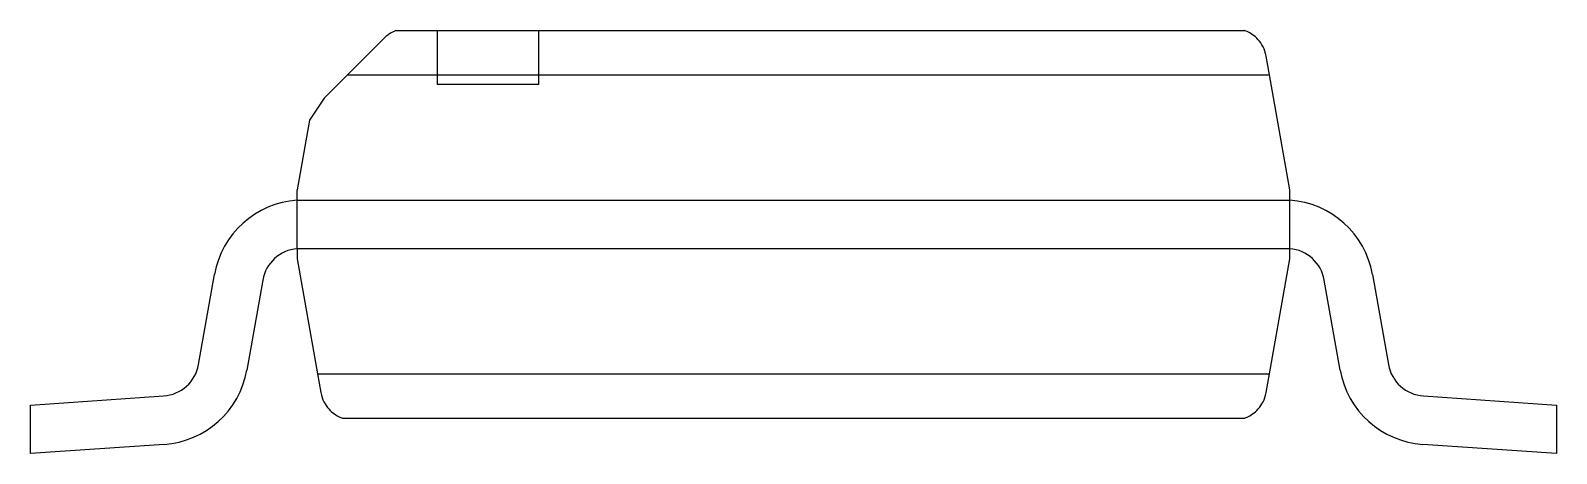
# Model space of a CAD drawing. Header units: millimetres. Extents: x -3 to 3, y 0 to 1.66.
import ezdxf

# ---------------------------------------------------------------- set-up
doc = ezdxf.new("R2010")
doc.units = ezdxf.units.MM
doc.layers.add('MAIN-1', color=7, linetype='Continuous')
doc.layers.add('MAIN-2', color=7, linetype='Continuous')

msp = doc.modelspace()

# ---------------------------------------------------------------- linework, layer by layer
at = {"layer": 'MAIN-1'}
for p, q in [((-1.6074, 1.6321), (-1.7514, 1.4881)), ((-1.6041, 1.6352), (-1.6074, 1.6321)), ((-1.6008, 1.6382), (-1.6041, 1.6352)), ((-1.5974, 1.641), (-1.6008, 1.6382)), ((-1.5941, 1.6436), (-1.5974, 1.641)), ((-1.5907, 1.6461), (-1.5941, 1.6436)), ((-1.5874, 1.6484), (-1.5907, 1.6461)), ((-1.5841, 1.6504), (-1.5874, 1.6484)), ((-1.5809, 1.6524), (-1.5841, 1.6504)), ((-1.5779, 1.6541), (-1.5809, 1.6524)), ((-1.5749, 1.6557), (-1.5779, 1.6541)), ((-1.572, 1.6571), (-1.5749, 1.6557)), ((-1.5693, 1.6583), (-1.572, 1.6571)), ((-1.5668, 1.6594), (-1.5693, 1.6583)), ((-1.5647, 1.6603), (-1.5668, 1.6594)), ((-1.5629, 1.661), (-1.5647, 1.6603)), ((-1.5615, 1.6616), (-1.5629, 1.661)), ((-1.5606, 1.6619), (-1.5615, 1.6616)), ((-1.5603, 1.662), (-1.5606, 1.6619)), ((-1.5603, 1.662), (1.7717, 1.662)), ((1.7725, 1.6617), (1.7717, 1.662)), ((1.7748, 1.6608), (1.7725, 1.6617)), ((1.7783, 1.6594), (1.7748, 1.6608)), ((1.7825, 1.6576), (1.7783, 1.6594)), ((1.7873, 1.6553), (1.7825, 1.6576)), ((1.7924, 1.6525), (1.7873, 1.6553)), ((1.7978, 1.6493), (1.7924, 1.6525)), ((1.8033, 1.6456), (1.7978, 1.6493)), ((1.809, 1.6414), (1.8033, 1.6456)), ((1.8146, 1.6367), (1.809, 1.6414)), ((1.8201, 1.6315), (1.8146, 1.6367)), ((1.8255, 1.6258), (1.8201, 1.6315)), ((1.8307, 1.6196), (1.8255, 1.6258)), ((1.8357, 1.6129), (1.8307, 1.6196)), ((1.8403, 1.6057), (1.8357, 1.6129)), ((1.8446, 1.5979), (1.8403, 1.6057)), ((1.8484, 1.5897), (1.8446, 1.5979)), ((1.8518, 1.5809), (1.8484, 1.5897)), ((1.8546, 1.5714), (1.8518, 1.5809)), ((1.8569, 1.5611), (1.8546, 1.5714)), ((1.8698, 1.4881), (1.8569, 1.5611)), ((-1.7514, 1.4881), (-1.8441, 1.3954)), ((-1.7514, 1.4881), (1.8698, 1.4881)), ((1.9494, 1.0361), (1.8698, 1.4881)), ((-1.8441, 1.3954), (-1.9011, 1.3101)), ((-1.9011, 1.3101), (-1.9494, 1.0361)), ((-1.9494, 0.9953), (-1.9494, 1.0361)), ((1.9494, 0.9953), (1.9494, 1.0361)), ((-1.9494, 0.9953), (1.9494, 0.9953)), ((-1.9494, 0.8047), (-1.9494, 0.9953)), ((1.9494, 0.8047), (1.9494, 0.9953)), ((-1.9494, 0.8047), (1.9494, 0.8047)), ((-1.9494, 0.8047), (-1.9494, 0.7639)), ((1.9494, 0.7639), (1.9494, 0.8047)), ((-1.9494, 0.7639), (-1.8698, 0.3119)), ((1.8698, 0.3119), (1.9494, 0.7639)), ((-2.337, 0.3489), (-2.2747, 0.7027)), ((-2.0851, 0.6808), (-2.1475, 0.3267)), ((2.1475, 0.3267), (2.0851, 0.6808)), ((2.2747, 0.7027), (2.337, 0.3489)), ((-1.8698, 0.3119), (1.8698, 0.3119)), ((-1.8698, 0.3119), (-1.8569, 0.2389)), ((1.8569, 0.2389), (1.8698, 0.3119)), ((-2.9972, 0.1895), (-2.4745, 0.2253)), ((-2.9972, -0.001), (-2.9972, 0.1895)), ((-1.8569, 0.2389), (-1.8546, 0.2286)), ((-1.8546, 0.2286), (-1.8518, 0.2191)), ((-1.8518, 0.2191), (-1.8484, 0.2103)), ((-1.8484, 0.2103), (-1.8446, 0.2021)), ((-1.8446, 0.2021), (-1.8403, 0.1943)), ((-1.8403, 0.1943), (-1.8357, 0.1871)), ((-1.8357, 0.1871), (-1.8307, 0.1804)), ((-1.8307, 0.1804), (-1.8255, 0.1742)), ((1.8255, 0.1742), (1.8307, 0.1804)), ((1.8307, 0.1804), (1.8357, 0.1871)), ((1.8357, 0.1871), (1.8403, 0.1943)), ((1.8403, 0.1943), (1.8446, 0.2021)), ((1.8446, 0.2021), (1.8484, 0.2103)), ((1.8484, 0.2103), (1.8518, 0.2191)), ((1.8518, 0.2191), (1.8546, 0.2286)), ((1.8546, 0.2286), (1.8569, 0.2389)), ((2.4745, 0.2253), (2.9972, 0.1895)), ((2.9972, 0.1895), (2.9972, -0.001)), ((-1.8255, 0.1742), (-1.8201, 0.1685)), ((-1.8201, 0.1685), (-1.8146, 0.1633)), ((-1.8146, 0.1633), (-1.809, 0.1586)), ((-1.809, 0.1586), (-1.8033, 0.1544)), ((-1.8033, 0.1544), (-1.7978, 0.1507)), ((-1.7978, 0.1507), (-1.7924, 0.1475)), ((-1.7924, 0.1475), (-1.7873, 0.1447)), ((-1.7873, 0.1447), (-1.7825, 0.1424)), ((-1.7825, 0.1424), (-1.7783, 0.1406)), ((-1.7783, 0.1406), (-1.7748, 0.1392)), ((-1.7748, 0.1392), (-1.7725, 0.1383)), ((-1.7725, 0.1383), (-1.7717, 0.138)), ((-1.7717, 0.138), (1.7717, 0.138)), ((1.7717, 0.138), (1.7725, 0.1383)), ((1.7725, 0.1383), (1.7748, 0.1392)), ((1.7748, 0.1392), (1.7783, 0.1406)), ((1.7783, 0.1406), (1.7825, 0.1424)), ((1.7825, 0.1424), (1.7873, 0.1447)), ((1.7873, 0.1447), (1.7924, 0.1475)), ((1.7924, 0.1475), (1.7978, 0.1507)), ((1.7978, 0.1507), (1.8033, 0.1544)), ((1.8033, 0.1544), (1.809, 0.1586)), ((1.809, 0.1586), (1.8146, 0.1633)), ((1.8146, 0.1633), (1.8201, 0.1685)), ((1.8201, 0.1685), (1.8255, 0.1742)), ((-2.472, 0.035), (-2.9972, -0.001)), ((2.9972, -0.001), (2.472, 0.035))]:
    msp.add_line(p, q, dxfattribs=at)
for centre, radius, start, end in [((-1.926, 0.6413), 0.354, 93.7909, 170.00007), ((1.926, 0.6413), 0.354, 9.99995, 86.20906), ((-1.9374, 0.6547), 0.15, 94.61848, 170.00007), ((1.9374, 0.6547), 0.15, 9.99995, 85.38154), ((-2.4848, 0.375), 0.15, 273.91865, 350.00005), ((-2.4962, 0.3882), 0.354, 273.91859, 350.00005), ((2.4962, 0.3882), 0.354, 189.99993, 266.08139), ((2.4848, 0.375), 0.15, 189.99993, 266.08133)]:
    msp.add_arc(centre, radius, start, end, dxfattribs=at)
at = {"layer": 'MAIN-2'}
for p, q in [((-1.6074, 1.6321), (-1.6074, 1.6321)), ((-1.5603, 1.662), (-1.5603, 1.662)), ((-1.4, 1.662), (-1.4, 1.45)), ((-1, 1.45), (-1, 1.662)), ((1.7717, 1.662), (1.7717, 1.662)), ((1.8569, 1.5611), (1.8569, 1.5611)), ((-1.7514, 1.4881), (1.8698, 1.4881)), ((-1, 1.45), (-1.4, 1.45)), ((-1.8441, 1.3954), (-1.8441, 1.3954)), ((-1.9011, 1.3101), (-1.9011, 1.3101)), ((-1.9494, 1.0361), (-1.9494, 1.0361)), ((1.9494, 1.0361), (1.9494, 1.0361)), ((-1.9494, 0.9953), (1.9494, 0.9953)), ((-1.9494, 0.9945), (-1.9494, 0.9945)), ((-1.9494, 0.9945), (-1.9494, 0.9945)), ((-1.9494, 0.9945), (-1.9494, 0.9945)), ((-1.9494, 0.9945), (-1.9494, 0.9945)), ((1.9494, 0.9945), (1.9494, 0.9945)), ((1.9494, 0.9945), (1.9494, 0.9945)), ((1.9494, 0.9945), (1.9494, 0.9945)), ((1.9494, 0.9945), (1.9494, 0.9945)), ((-1.9494, 0.8047), (1.9494, 0.8047)), ((-1.9494, 0.8043), (-1.9494, 0.8043)), ((-1.9494, 0.8043), (-1.9494, 0.8043)), ((-1.9494, 0.8043), (-1.9494, 0.8043)), ((-1.9494, 0.8043), (-1.9494, 0.8043)), ((1.9494, 0.8043), (1.9494, 0.8043)), ((1.9494, 0.8043), (1.9494, 0.8043)), ((1.9494, 0.8043), (1.9494, 0.8043)), ((1.9494, 0.8043), (1.9494, 0.8043)), ((-1.9494, 0.7639), (-1.9494, 0.7639)), ((1.9494, 0.7639), (1.9494, 0.7639)), ((-2.2747, 0.7027), (-2.2747, 0.7027)), ((-2.2747, 0.7027), (-2.2747, 0.7027)), ((-2.2747, 0.7027), (-2.2747, 0.7027)), ((-2.2747, 0.7027), (-2.2747, 0.7027)), ((-2.0851, 0.6808), (-2.0851, 0.6808)), ((-2.0851, 0.6808), (-2.0851, 0.6808)), ((-2.0851, 0.6808), (-2.0851, 0.6808)), ((-2.0851, 0.6808), (-2.0851, 0.6808)), ((2.0851, 0.6808), (2.0851, 0.6808)), ((2.0851, 0.6808), (2.0851, 0.6808)), ((2.0851, 0.6808), (2.0851, 0.6808)), ((2.0851, 0.6808), (2.0851, 0.6808)), ((2.2747, 0.7027), (2.2747, 0.7027)), ((2.2747, 0.7027), (2.2747, 0.7027)), ((2.2747, 0.7027), (2.2747, 0.7027)), ((2.2747, 0.7027), (2.2747, 0.7027)), ((-2.337, 0.3489), (-2.337, 0.3489)), ((-2.337, 0.3489), (-2.337, 0.3489)), ((-2.337, 0.3489), (-2.337, 0.3489)), ((-2.337, 0.3489), (-2.337, 0.3489)), ((-2.1475, 0.3267), (-2.1475, 0.3267)), ((-2.1475, 0.3267), (-2.1475, 0.3267)), ((-2.1475, 0.3267), (-2.1475, 0.3267)), ((-2.1475, 0.3267), (-2.1475, 0.3267)), ((-1.8698, 0.3119), (1.8698, 0.3119)), ((2.1475, 0.3267), (2.1475, 0.3267)), ((2.1475, 0.3267), (2.1475, 0.3267)), ((2.1475, 0.3267), (2.1475, 0.3267)), ((2.1475, 0.3267), (2.1475, 0.3267)), ((2.337, 0.3489), (2.337, 0.3489)), ((2.337, 0.3489), (2.337, 0.3489)), ((2.337, 0.3489), (2.337, 0.3489)), ((2.337, 0.3489), (2.337, 0.3489)), ((-2.9972, 0.1895), (-2.9972, 0.1895)), ((-2.9972, 0.1895), (-2.9972, 0.1895)), ((-2.9972, 0.1895), (-2.9972, 0.1895)), ((-2.9972, 0.1895), (-2.9972, 0.1895)), ((-2.4745, 0.2253), (-2.4745, 0.2253)), ((-2.4745, 0.2253), (-2.4745, 0.2253)), ((-2.4745, 0.2253), (-2.4745, 0.2253)), ((-2.4745, 0.2253), (-2.4745, 0.2253)), ((-1.8569, 0.2389), (-1.8569, 0.2389)), ((1.8569, 0.2389), (1.8569, 0.2389)), ((2.4745, 0.2253), (2.4745, 0.2253)), ((2.4745, 0.2253), (2.4745, 0.2253)), ((2.4745, 0.2253), (2.4745, 0.2253)), ((2.4745, 0.2253), (2.4745, 0.2253)), ((2.9972, 0.1895), (2.9972, 0.1895)), ((2.9972, 0.1895), (2.9972, 0.1895)), ((2.9972, 0.1895), (2.9972, 0.1895)), ((2.9972, 0.1895), (2.9972, 0.1895)), ((-1.7717, 0.138), (-1.7717, 0.138)), ((1.7717, 0.138), (1.7717, 0.138)), ((-2.472, 0.035), (-2.472, 0.035)), ((-2.472, 0.035), (-2.472, 0.035)), ((-2.472, 0.035), (-2.472, 0.035)), ((-2.472, 0.035), (-2.472, 0.035)), ((2.472, 0.035), (2.472, 0.035)), ((2.472, 0.035), (2.472, 0.035)), ((2.472, 0.035), (2.472, 0.035)), ((2.472, 0.035), (2.472, 0.035)), ((-2.9972, -0.001), (-2.9972, -0.001)), ((-2.9972, -0.001), (-2.9972, -0.001)), ((-2.9972, -0.001), (-2.9972, -0.001)), ((-2.9972, -0.001), (-2.9972, -0.001)), ((2.9972, -0.001), (2.9972, -0.001)), ((2.9972, -0.001), (2.9972, -0.001)), ((2.9972, -0.001), (2.9972, -0.001)), ((2.9972, -0.001), (2.9972, -0.001))]:
    msp.add_line(p, q, dxfattribs=at)

doc.saveas('drawing.dxf')
